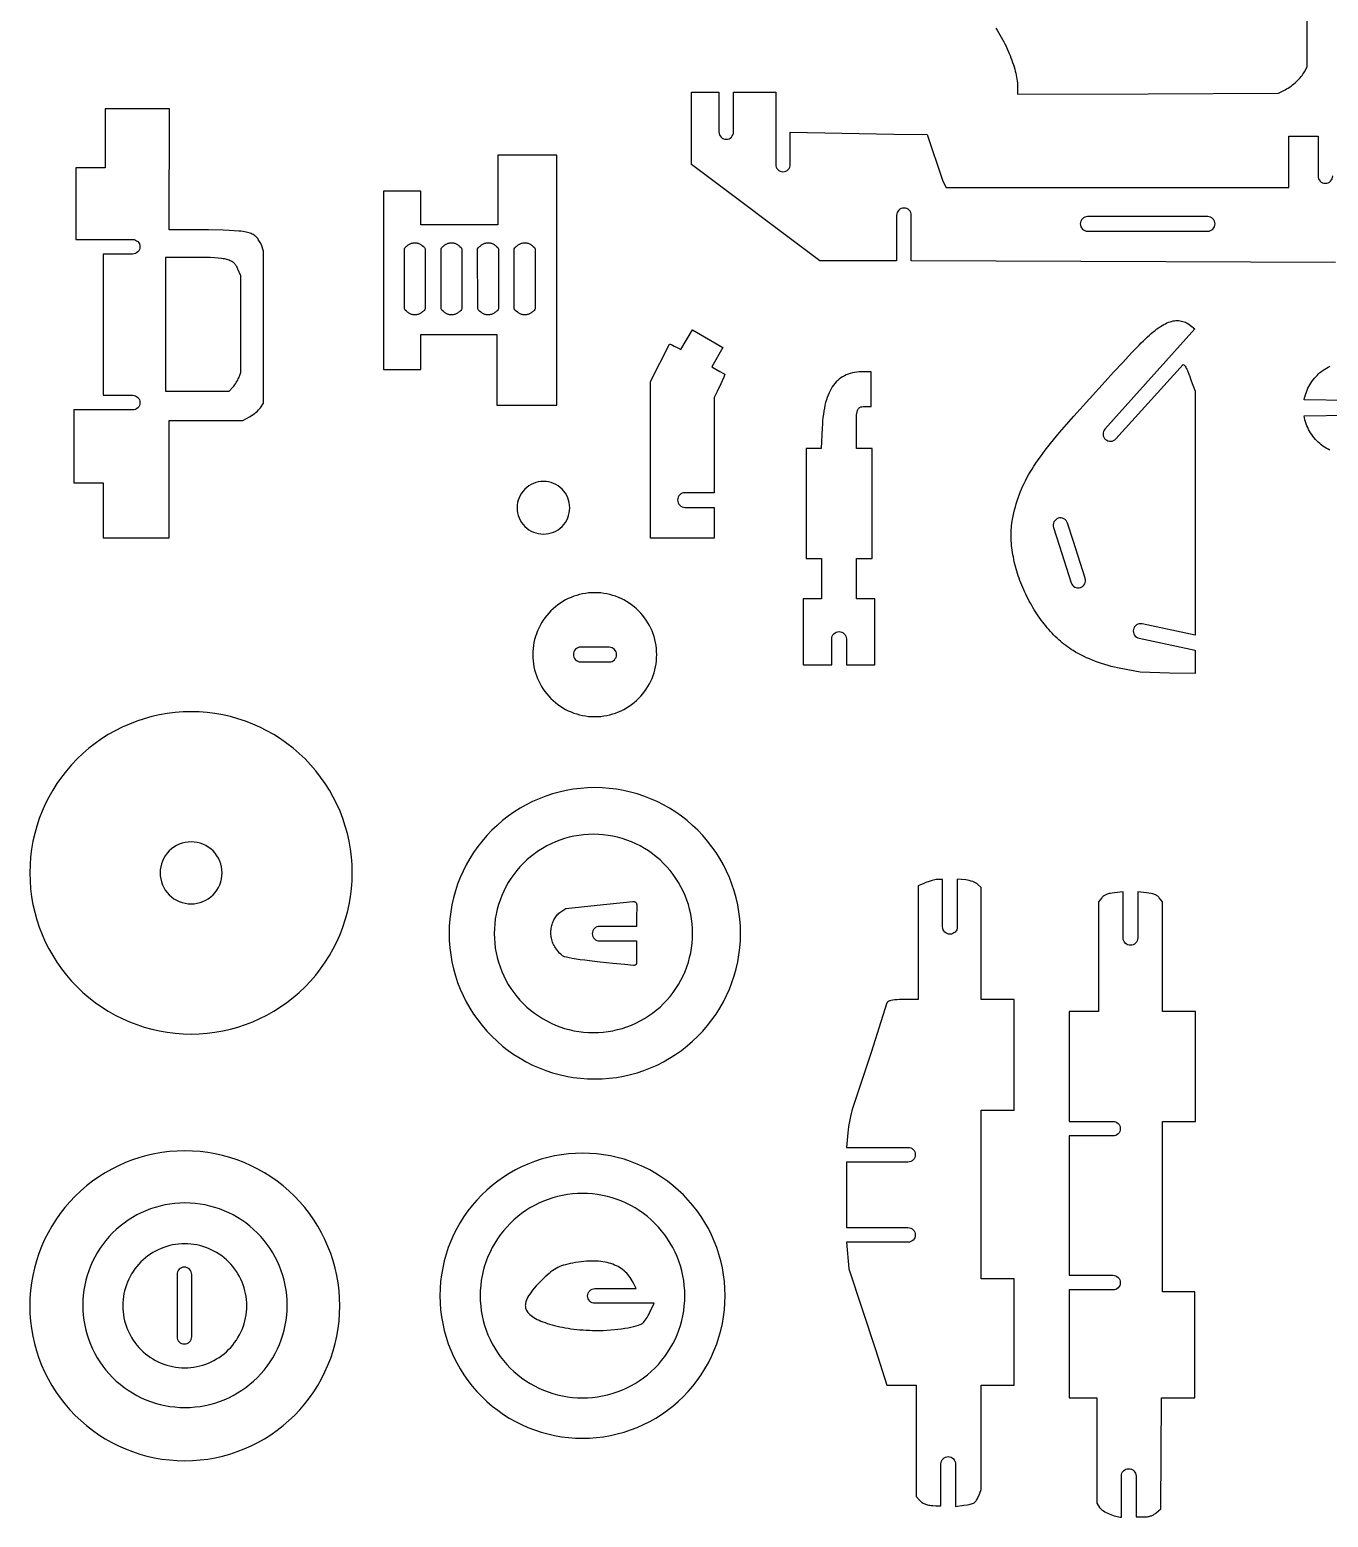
# Model space of a CAD drawing. Extents: x 15 to 568, y 413 to 1194.
# Drawn here: x 15.3 to 281.3, y 420.3 to 725.1 of the extents above; entities that cross this region are included whole.
import ezdxf

# ---------------------------------------------------------------- set-up
doc = ezdxf.new("R2010")
doc.units = 0
doc.header["$MEASUREMENT"] = 0
doc.layers.add('LAYER_1', color=18, linetype='CONTINUOUS')

msp = doc.modelspace()

# ---------------------------------------------------------------- linework, layer by layer
at = {"layer": 'LAYER_1'}
for points in [[(213.24, 725.44), (213.52, 724.99), (213.8, 724.53), (214.07, 724.06), (214.33, 723.59), (214.59, 723.12), (214.83, 722.64), (215.07, 722.17), (215.31, 721.69), (215.53, 721.21), (215.74, 720.73), (215.95, 720.25), (216.14, 719.78), (216.33, 719.31), (216.5, 718.84), (216.67, 718.38), (216.82, 717.92), (216.96, 717.47), (217.09, 717.03), (217.21, 716.59), (217.32, 716.16), (217.41, 715.75), (217.49, 715.34), (217.55, 714.95), (217.6, 714.57), (217.64, 714.2), (217.66, 713.85), (217.67, 713.51), (217.67, 711.88), (244.41, 711.98), (271.15, 712.09), (272.46, 712.79), (272.78, 712.96), (273.09, 713.15), (273.39, 713.35), (273.7, 713.56), (273.99, 713.78), (274.28, 714.01), (274.56, 714.24), (274.83, 714.48), (275.08, 714.73), (275.32, 714.98), (275.55, 715.23), (275.77, 715.48), (275.96, 715.73), (276.14, 715.98), (276.3, 716.23), (276.44, 716.48), (276.97, 717.49), (276.97, 756.08)], [(285.43, 649.12), (276.39, 649.25), (276.47, 649.66), (276.58, 650.07), (276.69, 650.47), (276.83, 650.86), (276.98, 651.25), (277.15, 651.62), (277.34, 651.99), (277.53, 652.35), (277.75, 652.7), (277.98, 653.03), (278.22, 653.36), (278.47, 653.68), (278.74, 653.98), (279.02, 654.28), (279.32, 654.56), (279.62, 654.83), (279.94, 655.08), (280.27, 655.33), (280.6, 655.55), (280.95, 655.77), (281.31, 655.97), (281.68, 656.15)]]:
    msp.add_lwpolyline(points, dxfattribs=at)
for points in [[(282.78, 677.43), (195.91, 677.75), (195.91, 687.05, 0.414214), (194.4, 688.55, 0.414214), (192.9, 687.05), (192.9, 677.75), (177.2, 677.75), (150.91, 697.45), (150.87, 712.27), (156.5, 712.27), (156.5, 704.15, 0.414214), (158, 702.65, 0.414214), (159.5, 704.15), (159.5, 712.27), (168.13, 712.27), (168.13, 697.5, 0.414214), (169.63, 696, 0.414214), (171.13, 697.5), (171.13, 704.11), (192.34, 703.67), (199.16, 703.64), (202.39, 694.07), (203.06, 692.76), (273.21, 692.76), (273.21, 703.27), (279.22, 703.27), (279.22, 695.14, 0.414214), (280.72, 693.64, 0.414214), (282.22, 695.14)], [(281.64, 638.96), (281.27, 639.14), (280.91, 639.35), (280.56, 639.57), (280.22, 639.8), (279.89, 640.04), (279.57, 640.31), (279.27, 640.58), (278.97, 640.87), (278.69, 641.16), (278.42, 641.47), (278.17, 641.8), (277.93, 642.13), (277.7, 642.47), (277.49, 642.83), (277.29, 643.19), (277.11, 643.56), (276.94, 643.95), (276.79, 644.34), (276.66, 644.73), (276.54, 645.14), (276.45, 645.55), (276.37, 645.97), (285.43, 646.12, 0.414214)]]:
    msp.add_lwpolyline(points, format="xyb", dxfattribs=at)
for points in [[(24.4, 647.19), (24.4, 632.27), (30.41, 632.27), (30.41, 621.01), (43.92, 621.01), (43.92, 645.03), (59.01, 645.03), (60.48, 645.85), (60.78, 646.04), (61.09, 646.25), (61.4, 646.48), (61.7, 646.72), (61.98, 646.96), (62.22, 647.2), (62.43, 647.43), (62.59, 647.64), (63.24, 648.6), (63.25, 679.75), (62.78, 681.03), (62.53, 681.51), (62.28, 681.93), (62.16, 682.12), (62.03, 682.3), (61.9, 682.47), (61.77, 682.62), (61.62, 682.76), (61.46, 682.89), (61.29, 683.02), (61.11, 683.13), (60.92, 683.23), (60.7, 683.33), (60.47, 683.41), (60.21, 683.49), (59.94, 683.56), (59.64, 683.63), (59.31, 683.69), (58.96, 683.74), (58.58, 683.79), (58.17, 683.83), (57.24, 683.9), (56.17, 683.96), (54.94, 684.01), (51.95, 684.1), (43.89, 684.1), (44, 708.87), (30.78, 708.87), (30.78, 696.82), (24.78, 696.82), (24.78, 682.12), (36.41, 682.12, -0.414214), (37.91, 680.62, -0.414214), (36.41, 679.12), (30.36, 679.12), (30.36, 650.19), (36.41, 650.19, -0.414214), (37.91, 648.69, -0.414214), (36.41, 647.19)], [(232.03, 686.81, 0.414214), (230.53, 685.31, 0.414214), (232.03, 683.81), (256.62, 683.81, 0.414214), (258.12, 685.31, 0.414214), (256.62, 686.81)], [(254.01, 663.8), (235.57, 643.27, 0.414214), (235.69, 641.15, 0.414214), (237.81, 641.27), (251.59, 656.52), (251.72, 656.42), (251.85, 656.3), (251.98, 656.14), (252.11, 655.96), (252.23, 655.76), (252.35, 655.53), (252.46, 655.3), (252.57, 655.05), (252.78, 654.55), (252.96, 654.05), (253.11, 653.58), (253.23, 653.18), (254.02, 651.06), (254.02, 601.03), (243.2, 603.34, 0.414214), (241.41, 602.2, 0.414214), (242.56, 600.41), (254.02, 597.97), (254.02, 593.19), (248.77, 593.24), (242.76, 593.44), (238.82, 594.21), (238.17, 594.34), (237.52, 594.49), (236.86, 594.65), (236.21, 594.83), (235.55, 595.02), (234.9, 595.23), (234.26, 595.44), (233.63, 595.68), (233, 595.92), (232.38, 596.17), (231.78, 596.43), (231.2, 596.71), (230.63, 596.99), (230.08, 597.28), (229.55, 597.57), (229.04, 597.87), (228.67, 598.12), (228.29, 598.37), (227.92, 598.63), (227.55, 598.91), (227.18, 599.19), (226.82, 599.49), (226.46, 599.79), (226.11, 600.11), (225.76, 600.43), (225.41, 600.77), (225.07, 601.11), (224.73, 601.46), (224.4, 601.82), (224.07, 602.19), (223.75, 602.57), (223.44, 602.95), (223.12, 603.34), (222.82, 603.74), (222.52, 604.14), (222.22, 604.55), (221.93, 604.97), (221.65, 605.39), (221.37, 605.82), (221.1, 606.25), (220.83, 606.69), (220.57, 607.13), (220.32, 607.58), (220.07, 608.03), (219.83, 608.49), (219.6, 608.95), (219.37, 609.41), (219.16, 609.88), (218.94, 610.35), (218.74, 610.82), (218.54, 611.29), (218.35, 611.77), (218.17, 612.25), (218, 612.72), (217.83, 613.2), (217.68, 613.69), (217.53, 614.17), (217.39, 614.65), (217.25, 615.13), (217.13, 615.61), (217.01, 616.1), (216.91, 616.58), (216.81, 617.06), (216.72, 617.53), (216.64, 618.01), (216.57, 618.49), (216.51, 618.96), (216.46, 619.43), (216.42, 619.9), (216.39, 620.36), (216.37, 620.82), (216.36, 621.28), (216.36, 621.74), (216.37, 622.19), (216.39, 622.63), (216.42, 623.08), (216.46, 623.51), (216.51, 623.94), (216.58, 624.37), (216.65, 624.79), (216.79, 625.45), (216.93, 626.09), (217.08, 626.72), (217.24, 627.34), (217.41, 627.96), (217.59, 628.56), (217.79, 629.16), (218, 629.75), (218.23, 630.34), (218.47, 630.93), (218.72, 631.51), (219, 632.1), (219.29, 632.68), (219.6, 633.27), (219.92, 633.87), (220.27, 634.47), (220.64, 635.07), (221.03, 635.69), (221.44, 636.31), (221.88, 636.95), (222.34, 637.59), (222.82, 638.26), (223.33, 638.93), (223.87, 639.62), (224.43, 640.33), (225.02, 641.06), (225.64, 641.81), (226.29, 642.58), (227.68, 644.19), (229.2, 645.9), (235.63, 653.03), (237.34, 654.9), (239.21, 656.92), (241.03, 658.86), (242.56, 660.47), (243, 660.93), (243.44, 661.36), (243.86, 661.77), (244.27, 662.16), (244.68, 662.53), (245.07, 662.87), (245.46, 663.19), (245.84, 663.5), (246.21, 663.78), (246.57, 664.03), (246.93, 664.27), (247.27, 664.49), (247.61, 664.68), (247.95, 664.86), (248.27, 665.01), (248.59, 665.14), (248.91, 665.25), (249.22, 665.34), (249.52, 665.42), (249.82, 665.47), (250.11, 665.49), (250.4, 665.5), (250.68, 665.49), (250.96, 665.46), (251.23, 665.41), (251.51, 665.34), (251.77, 665.25), (252.04, 665.14), (252.3, 665.02), (252.56, 664.87), (252.82, 664.7), (253.08, 664.51)], [(151.12, 663.6), (157.33, 660.01), (155.03, 656.05), (156.71, 655.09), (157.41, 654.69), (157.72, 654.5), (157.71, 654.45), (157.67, 654.32), (157.49, 653.89), (156.87, 652.53), (156.13, 650.97), (155.53, 649.74), (155.53, 630.23), (149.55, 630.23, 0.414214), (148.05, 628.73, 0.414214), (149.55, 627.23), (155.53, 627.23), (155.53, 620.92), (148.82, 620.92), (142.49, 620.92), (142.49, 653.01), (146.39, 660.68), (146.43, 660.69), (146.5, 660.67), (146.71, 660.59), (147.02, 660.46), (147.37, 660.29), (148.12, 659.9), (148.69, 659.58)], [(179.61, 594.98), (179.62, 600.27, -0.414214), (181.12, 601.77, -0.414214), (182.62, 600.27), (182.62, 594.98), (188.43, 594.98), (188.43, 608.49), (184.68, 608.49), (184.68, 616.75), (187.87, 616.75), (187.87, 639.26), (184.68, 639.26), (184.69, 646.21), (184.91, 647.05), (184.99, 647.28), (185.03, 647.37), (185.08, 647.46), (185.14, 647.54), (185.2, 647.61), (185.27, 647.67), (185.35, 647.72), (185.44, 647.77), (185.54, 647.8), (185.66, 647.83), (185.78, 647.86), (186.07, 647.89), (186.41, 647.89), (187.68, 647.89), (187.68, 655.02), (186.27, 655.02), (185.75, 655.01), (185.25, 654.98), (184.76, 654.93), (184.29, 654.86), (183.84, 654.76), (183.41, 654.65), (182.99, 654.51), (182.59, 654.36), (182.21, 654.18), (181.84, 653.98), (181.49, 653.75), (181.16, 653.51), (180.84, 653.24), (180.54, 652.94), (180.26, 652.63), (179.99, 652.29), (179.73, 651.93), (179.49, 651.54), (179.27, 651.13), (179.06, 650.7), (178.87, 650.24), (178.69, 649.75), (178.52, 649.24), (178.37, 648.71), (178.23, 648.15), (178.11, 647.56), (178, 646.95), (177.9, 646.31), (177.82, 645.64), (177.75, 644.95), (177.69, 644.23), (177.65, 643.49), (177.44, 639.26), (174.36, 639.26), (174.36, 616.75), (177.55, 616.75), (177.55, 608.49), (173.79, 608.49), (173.79, 594.98)], [(120.56, 632.54, 0.414214), (115.16, 627.14, 0.414214), (120.56, 621.75, 0.414214), (125.96, 627.14, 0.414214)], [(229.04, 620.43), (227.9, 624.02, 0.414214), (226.01, 624.99, 0.414214), (225.04, 623.1), (226.18, 619.51), (228.67, 611.77, 0.414214), (230.55, 610.8, 0.414214), (231.52, 612.69)], [(131.07, 609.75, 0.414214), (118.37, 597.05, 0.414214), (131.07, 584.35, 0.414214), (143.77, 597.05, 0.414214)], [(130.83, 595.58), (134.04, 595.56, 0.414214), (135.54, 597.06, 0.414214), (134.04, 598.56), (130.55, 598.58), (128.2, 598.58, 0.414214), (126.7, 597.08, 0.414214), (128.2, 595.58)], [(48.39, 585.35, 0.414214), (15.37, 552.33, 0.414214), (48.39, 519.31, 0.414214), (81.41, 552.33, 0.414214)], [(131.09, 569.8, 0.414214), (101.24, 539.95, 0.414214), (131.09, 510.11, 0.414214), (160.93, 539.95, 0.414214)], [(48.39, 558.68, 0.414214), (42.04, 552.33, 0.414214), (48.39, 545.98, 0.414214), (54.74, 552.33, 0.414214)], [(130.8, 560.24, 0.414214), (110.48, 539.92, 0.414214), (130.8, 519.6, 0.414214), (151.12, 539.92, 0.414214)], [(202.32, 550.97), (201.18, 550.97), (200.98, 550.96), (200.75, 550.92), (200.48, 550.86), (200.19, 550.77), (199.56, 550.57), (198.92, 550.34), (198.32, 550.1), (197.82, 549.89), (197.47, 549.73), (197.33, 549.66), (197.33, 526.39), (196.53, 526.41), (195.58, 526.42), (194.54, 526.42), (194.02, 526.4), (193.51, 526.38), (193.02, 526.35), (192.55, 526.31), (192.12, 526.25), (191.75, 526.18), (191.58, 526.14), (191.42, 526.1), (191.29, 526.05), (191.17, 526), (191.07, 525.94), (190.99, 525.88), (190.94, 525.81), (190.9, 525.74), (187.66, 515.51), (183.9, 504.06), (183.74, 503.59), (183.59, 503.03), (183.43, 502.41), (183.29, 501.75), (183.16, 501.07), (183.05, 500.39), (182.95, 499.72), (182.89, 499.1), (182.66, 496.09), (195.23, 496.09, -0.414214), (196.73, 494.59, -0.414214), (195.23, 493.09), (182.66, 493.09), (182.66, 479.67), (195.23, 479.67, -0.414214), (196.73, 478.17, -0.414214), (195.23, 476.66), (182.64, 476.67), (183.11, 471.22), (188.56, 454.71), (190.91, 447.4), (196.92, 447.4), (196.92, 424.58), (197.61, 423.81), (197.75, 423.67), (197.88, 423.54), (198.02, 423.42), (198.17, 423.32), (198.32, 423.22), (198.49, 423.13), (198.66, 423.06), (198.85, 422.99), (199.05, 422.92), (199.26, 422.87), (199.49, 422.82), (199.74, 422.78), (200.01, 422.75), (200.3, 422.72), (200.95, 422.68), (201.98, 422.63), (201.97, 431.23, -0.414214), (203.47, 432.73, -0.414214), (204.97, 431.23), (204.98, 422.52), (206.7, 422.76), (207.43, 422.87), (207.73, 422.92), (208, 422.98), (208.23, 423.04), (208.44, 423.11), (208.62, 423.19), (208.78, 423.28), (208.92, 423.38), (209.05, 423.51), (209.17, 423.65), (209.28, 423.81), (209.38, 424), (209.49, 424.21), (209.71, 424.72), (210.24, 425.98), (210.24, 447.39), (216.99, 447.39), (216.99, 469.16), (210.24, 469.16), (210.24, 503.69), (216.99, 503.69), (216.99, 526.39), (210.23, 526.39), (210.23, 549.36), (209.5, 550.02), (209.41, 550.09), (209.32, 550.16), (209.08, 550.3), (208.8, 550.43), (208.48, 550.55), (208.14, 550.66), (207.78, 550.75), (207.42, 550.83), (207.06, 550.88), (205.32, 551.04), (205.32, 541.27, -0.414214), (203.82, 539.77, -0.414214), (202.32, 541.27)], [(139.02, 533.37), (137.23, 533.54), (134.79, 533.78), (132.21, 534.05), (129.97, 534.3), (129.02, 534.42), (128.11, 534.55), (127.25, 534.69), (126.48, 534.82), (125.81, 534.94), (125.26, 535.05), (124.86, 535.16), (124.72, 535.2), (124.63, 535.24), (124.48, 535.34), (124.3, 535.49), (124.1, 535.68), (123.88, 535.9), (123.66, 536.15), (123.44, 536.42), (123.22, 536.7), (123.02, 536.99), (122.88, 537.21), (122.75, 537.44), (122.63, 537.68), (122.52, 537.92), (122.43, 538.16), (122.35, 538.42), (122.28, 538.67), (122.22, 538.93), (122.17, 539.19), (122.14, 539.45), (122.11, 539.71), (122.1, 539.97), (122.1, 540.24), (122.11, 540.5), (122.13, 540.76), (122.17, 541.02), (122.21, 541.27), (122.26, 541.53), (122.33, 541.77), (122.41, 542.02), (122.49, 542.26), (122.59, 542.49), (122.7, 542.72), (122.82, 542.93), (122.94, 543.15), (123.08, 543.35), (123.23, 543.54), (123.39, 543.73), (123.56, 543.9), (123.73, 544.06), (123.92, 544.21), (124.12, 544.35), (125.14, 545.02), (131.58, 545.73), (138.88, 546.45), (139.16, 546.45), (139.27, 546.43), (139.36, 546.4), (139.44, 546.36), (139.51, 546.3), (139.57, 546.22), (139.61, 546.11), (139.64, 545.97), (139.66, 545.8), (139.67, 545.6), (139.68, 545.36), (139.67, 544.76), (139.63, 543.97), (139.63, 541.38), (132.07, 541.38, 0.414214), (130.57, 539.88, 0.414214), (132.07, 538.38), (139.63, 538.38), (139.63, 533.82), (139.62, 533.7), (139.58, 533.62), (139.53, 533.55), (139.45, 533.49), (139.36, 533.44), (139.25, 533.4), (139.13, 533.38)], [(239.3, 548.42), (237.55, 548.25), (237.05, 548.19), (236.62, 548.12), (236.42, 548.08), (236.24, 548.03), (236.06, 547.98), (235.9, 547.92), (235.75, 547.85), (235.61, 547.78), (235.48, 547.71), (235.36, 547.62), (235.24, 547.54), (235.13, 547.44), (235.03, 547.34), (234.94, 547.23), (234.26, 546.39), (234.22, 523.95), (228.25, 523.95), (228.25, 501.43), (237.21, 501.43, -0.414214), (238.71, 499.93, -0.414214), (237.21, 498.43), (228.25, 498.43), (228.25, 469.89), (237.21, 469.89, -0.414214), (238.71, 468.39, -0.414214), (237.21, 466.89), (228.25, 466.89), (228.25, 444.77), (233.88, 444.77), (233.88, 423.17), (234.49, 422.3), (234.56, 422.21), (234.64, 422.12), (234.82, 421.94), (235.03, 421.77), (235.28, 421.6), (235.55, 421.43), (235.84, 421.27), (236.15, 421.12), (236.47, 420.98), (236.79, 420.85), (237.13, 420.72), (237.46, 420.62), (237.78, 420.52), (238.1, 420.44), (238.4, 420.38), (238.68, 420.34), (238.94, 420.31), (238.94, 428.75, -0.414214), (240.45, 430.25, -0.414214), (241.95, 428.75), (241.95, 420.37), (243.43, 420.37), (243.86, 420.39), (244.25, 420.42), (244.43, 420.45), (244.6, 420.48), (244.77, 420.52), (244.93, 420.57), (245.09, 420.62), (245.23, 420.68), (245.38, 420.75), (245.52, 420.83), (245.65, 420.91), (245.79, 421.01), (245.92, 421.11), (246.04, 421.22), (246.99, 422.06), (247.17, 444.77), (253.96, 444.77), (253.96, 466.53), (247.39, 466.53), (247.39, 501.43), (254.15, 501.43), (254.15, 523.95), (247.39, 523.95), (247.39, 546.39), (246.71, 547.23), (246.62, 547.34), (246.51, 547.44), (246.41, 547.54), (246.29, 547.62), (246.17, 547.71), (246.04, 547.78), (245.9, 547.85), (245.74, 547.92), (245.58, 547.98), (245.41, 548.03), (245.03, 548.12), (244.59, 548.19), (244.09, 548.25), (242.3, 548.42), (242.3, 539, -0.414214), (240.8, 537.5, -0.414214), (239.3, 539)], [(47.1, 495.39, 0.414214), (15.35, 463.64, 0.414214), (47.1, 431.89, 0.414214), (78.85, 463.64, 0.414214)], [(128.57, 494.91, 0.414214), (99.36, 465.7, 0.414214), (128.57, 436.49, 0.414214), (157.78, 465.7, 0.414214)], [(47.14, 484.71, 0.414214), (26.19, 463.76, 0.414214), (47.14, 442.8, 0.414214), (68.1, 463.76, 0.414214)], [(128.57, 486.66, 0.414214), (107.61, 465.7, 0.414214), (128.57, 444.75, 0.414214), (149.52, 465.7, 0.414214)], [(47.1, 476.34, 0.414214), (34.4, 463.64, 0.414214), (47.1, 450.94, 0.414214), (59.8, 463.64, 0.414214)], [(139.55, 467.16), (138.92, 468.41), (138.74, 468.76), (138.54, 469.1), (138.32, 469.42), (138.1, 469.73), (137.86, 470.02), (137.61, 470.3), (137.35, 470.56), (137.07, 470.81), (136.78, 471.04), (136.48, 471.26), (136.16, 471.47), (135.84, 471.66), (135.5, 471.83), (135.14, 471.99), (134.78, 472.14), (134.4, 472.27), (134.01, 472.39), (133.6, 472.49), (133.18, 472.58), (132.75, 472.65), (132.31, 472.71), (131.85, 472.75), (131.38, 472.78), (130.9, 472.79), (130.4, 472.79), (129.9, 472.78), (129.37, 472.75), (128.84, 472.71), (128.29, 472.65), (127.73, 472.57), (127.16, 472.49), (126.57, 472.38), (126.04, 472.28), (125.55, 472.17), (125.09, 472.06), (124.67, 471.94), (124.27, 471.81), (123.89, 471.66), (123.53, 471.49), (123.17, 471.3), (122.82, 471.09), (122.47, 470.85), (122.11, 470.57), (121.73, 470.27), (121.34, 469.92), (120.92, 469.54), (120.47, 469.11), (119.98, 468.63), (119.51, 468.16), (119.08, 467.7), (118.69, 467.26), (118.34, 466.84), (118.03, 466.43), (117.75, 466.04), (117.51, 465.67), (117.31, 465.31), (117.15, 464.97), (117.02, 464.64), (116.97, 464.48), (116.93, 464.32), (116.9, 464.17), (116.87, 464.02), (116.86, 463.87), (116.85, 463.72), (116.86, 463.58), (116.87, 463.44), (116.89, 463.3), (116.92, 463.16), (116.95, 463.03), (117, 462.89), (117.1, 462.67), (117.23, 462.46), (117.39, 462.25), (117.58, 462.04), (117.8, 461.83), (118.04, 461.63), (118.32, 461.43), (118.62, 461.24), (118.94, 461.05), (119.29, 460.86), (119.66, 460.68), (120.05, 460.51), (120.47, 460.34), (120.9, 460.18), (121.36, 460.02), (121.83, 459.87), (122.33, 459.73), (122.84, 459.6), (123.36, 459.47), (123.9, 459.35), (124.46, 459.23), (125.03, 459.13), (125.61, 459.03), (126.2, 458.94), (126.81, 458.86), (127.42, 458.79), (128.05, 458.73), (128.68, 458.68), (129.32, 458.64), (129.97, 458.61), (130.62, 458.59), (131.28, 458.58), (132.04, 458.58), (132.81, 458.6), (133.58, 458.63), (134.34, 458.68), (135.1, 458.75), (135.83, 458.83), (136.55, 458.92), (137.24, 459.02), (137.89, 459.13), (138.49, 459.24), (139.05, 459.37), (139.56, 459.51), (140.01, 459.65), (140.38, 459.79), (140.55, 459.87), (140.69, 459.94), (140.81, 460.02), (140.92, 460.09), (141.05, 460.22), (141.2, 460.41), (141.38, 460.66), (141.57, 460.95), (141.78, 461.27), (141.98, 461.62), (142.19, 461.98), (142.38, 462.36), (143.23, 464.16), (131.1, 464.16, -0.414214), (129.6, 465.66, -0.414214), (131.1, 467.16)], [(45.52, 461.92), (45.52, 457.31, 0.414214), (47.02, 455.81, 0.414214), (48.52, 457.31), (48.52, 461.92), (48.52, 470.05, 0.414214), (47.02, 471.55, 0.414214), (45.52, 470.05)]]:
    msp.add_lwpolyline(points, format="xyb", close=True, dxfattribs=at)
for points in [[(123.26, 648.18), (123.29, 648.18), (123.29, 699.41), (111.22, 699.41), (111.22, 685.15), (95.46, 685.15), (95.46, 692.04), (87.77, 692.04), (87.77, 655.5), (95.46, 655.5), (95.46, 662.63), (111.04, 662.63), (111.04, 648.18)], [(92.08, 680.23), (92.2, 680.38), (92.33, 680.52), (92.46, 680.65), (92.59, 680.77), (92.72, 680.88), (92.86, 680.99), (92.99, 681.08), (93.13, 681.16), (93.28, 681.23), (93.42, 681.29), (93.57, 681.34), (93.72, 681.38), (93.87, 681.42), (94.02, 681.44), (94.18, 681.45), (94.34, 681.45), (94.49, 681.44), (94.63, 681.42), (94.78, 681.38), (94.92, 681.34), (95.07, 681.29), (95.21, 681.22), (95.34, 681.15), (95.48, 681.07), (95.6, 680.98), (95.73, 680.89), (95.97, 680.68), (96.18, 680.46), (96.37, 680.23), (96.37, 667.89), (96.25, 667.74), (96.13, 667.59), (96, 667.46), (95.87, 667.34), (95.74, 667.23), (95.6, 667.13), (95.46, 667.04), (95.32, 666.96), (95.18, 666.88), (95.04, 666.82), (94.89, 666.77), (94.74, 666.73), (94.59, 666.7), (94.43, 666.68), (94.28, 666.67), (94.12, 666.66), (93.97, 666.67), (93.82, 666.7), (93.68, 666.73), (93.53, 666.77), (93.39, 666.83), (93.25, 666.89), (93.11, 666.96), (92.98, 667.04), (92.85, 667.13), (92.73, 667.23), (92.49, 667.43), (92.27, 667.65), (92.08, 667.89)], [(99.59, 680.23), (99.71, 680.38), (99.84, 680.52), (99.96, 680.65), (100.09, 680.77), (100.23, 680.88), (100.36, 680.99), (100.5, 681.08), (100.64, 681.16), (100.78, 681.23), (100.93, 681.29), (101.07, 681.34), (101.22, 681.38), (101.37, 681.42), (101.53, 681.44), (101.69, 681.45), (101.84, 681.45), (101.99, 681.44), (102.14, 681.42), (102.28, 681.38), (102.43, 681.34), (102.57, 681.29), (102.71, 681.22), (102.85, 681.15), (102.98, 681.07), (103.11, 680.98), (103.24, 680.89), (103.47, 680.68), (103.69, 680.46), (103.88, 680.23), (103.88, 667.89), (103.76, 667.74), (103.63, 667.59), (103.5, 667.46), (103.37, 667.34), (103.24, 667.23), (103.11, 667.13), (102.97, 667.04), (102.83, 666.96), (102.69, 666.88), (102.54, 666.82), (102.39, 666.77), (102.25, 666.73), (102.09, 666.7), (101.94, 666.68), (101.78, 666.67), (101.62, 666.66), (101.48, 666.67), (101.33, 666.7), (101.18, 666.73), (101.04, 666.77), (100.9, 666.83), (100.76, 666.89), (100.62, 666.96), (100.49, 667.04), (100.36, 667.13), (100.23, 667.23), (99.99, 667.43), (99.78, 667.65), (99.59, 667.89)], [(107.09, 680.23), (107.22, 680.38), (107.34, 680.52), (107.47, 680.65), (107.6, 680.77), (107.73, 680.88), (107.87, 680.99), (108, 681.08), (108.14, 681.16), (108.29, 681.23), (108.43, 681.29), (108.58, 681.34), (108.73, 681.38), (108.88, 681.42), (109.03, 681.44), (109.19, 681.45), (109.35, 681.45), (109.5, 681.44), (109.64, 681.42), (109.79, 681.38), (109.93, 681.34), (110.08, 681.29), (110.22, 681.22), (110.35, 681.15), (110.49, 681.07), (110.62, 680.98), (110.74, 680.89), (110.98, 680.68), (111.19, 680.46), (111.38, 680.23), (111.39, 667.89), (111.26, 667.74), (111.14, 667.59), (111.01, 667.46), (110.88, 667.34), (110.75, 667.23), (110.61, 667.13), (110.47, 667.04), (110.33, 666.96), (110.19, 666.88), (110.05, 666.82), (109.9, 666.77), (109.75, 666.73), (109.6, 666.7), (109.44, 666.68), (109.29, 666.67), (109.13, 666.66), (108.98, 666.67), (108.83, 666.7), (108.69, 666.73), (108.54, 666.77), (108.4, 666.83), (108.26, 666.89), (108.13, 666.96), (107.99, 667.04), (107.86, 667.13), (107.74, 667.23), (107.5, 667.43), (107.29, 667.65), (107.1, 667.89)], [(114.6, 680.23), (114.72, 680.38), (114.85, 680.52), (114.97, 680.65), (115.11, 680.77), (115.24, 680.88), (115.37, 680.99), (115.51, 681.08), (115.65, 681.16), (115.79, 681.23), (115.94, 681.29), (116.08, 681.34), (116.23, 681.38), (116.39, 681.42), (116.54, 681.44), (116.7, 681.45), (116.86, 681.45), (117, 681.44), (117.15, 681.42), (117.3, 681.38), (117.44, 681.34), (117.58, 681.29), (117.72, 681.22), (117.86, 681.15), (117.99, 681.07), (118.12, 680.98), (118.25, 680.89), (118.48, 680.68), (118.7, 680.46), (118.89, 680.23), (118.89, 667.89), (118.77, 667.74), (118.64, 667.59), (118.52, 667.46), (118.38, 667.34), (118.25, 667.23), (118.12, 667.13), (117.98, 667.04), (117.84, 666.96), (117.7, 666.88), (117.55, 666.82), (117.41, 666.77), (117.26, 666.73), (117.1, 666.7), (116.95, 666.68), (116.79, 666.67), (116.63, 666.66), (116.49, 666.67), (116.34, 666.7), (116.19, 666.73), (116.05, 666.77), (115.91, 666.83), (115.77, 666.89), (115.63, 666.96), (115.5, 667.04), (115.37, 667.13), (115.24, 667.23), (115.01, 667.43), (114.79, 667.65), (114.6, 667.89)], [(49.67, 651.04), (56.17, 651.04), (56.96, 651.88), (57.13, 652.07), (57.3, 652.29), (57.47, 652.53), (57.64, 652.79), (57.79, 653.05), (57.94, 653.3), (58.06, 653.55), (58.15, 653.78), (58.55, 654.84), (58.55, 674.7), (58, 676.02), (57.84, 676.38), (57.75, 676.55), (57.65, 676.71), (57.55, 676.86), (57.44, 677.01), (57.32, 677.14), (57.19, 677.26), (57.06, 677.38), (56.91, 677.49), (56.75, 677.59), (56.58, 677.69), (56.39, 677.77), (56.19, 677.86), (55.97, 677.93), (55.74, 678), (55.49, 678.06), (55.22, 678.12), (54.93, 678.17), (54.62, 678.21), (53.94, 678.29), (53.16, 678.34), (52.29, 678.39), (51.31, 678.41), (50.21, 678.43), (49, 678.43), (43.17, 678.43), (43.17, 651.04)]]:
    msp.add_lwpolyline(points, close=True, dxfattribs=at)

doc.saveas('drawing.dxf')
